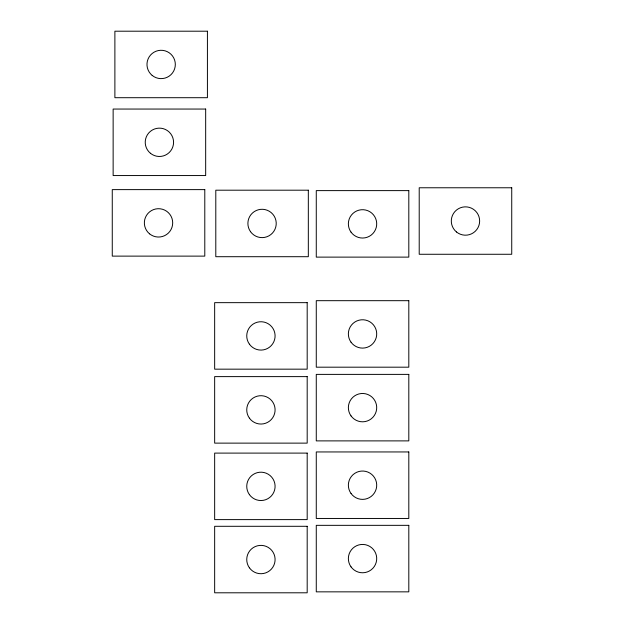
<?xml version="1.0" encoding="UTF-8"?>
<svg xmlns="http://www.w3.org/2000/svg" width="624" height="624" viewBox="0 0 624 624"><rect width="100%" height="100%" fill="white"/><g stroke="black" fill="none" stroke-linecap="round" stroke-linejoin="round"><path stroke-width="0.94" d="M207.418 31.2L114.886 31.2L114.886 97.703L207.418 97.703L207.418 31.2M205.67 109.052L113.139 109.052L113.139 175.555L205.67 175.555L205.67 109.052M511.735 187.769L419.211 187.769L419.211 254.272L511.735 254.272L511.735 187.769M204.789 189.618L112.265 189.618L112.265 256.121L204.789 256.121L204.789 189.618M308.326 190.195L215.795 190.195L215.795 256.706L308.326 256.706L308.326 190.195M408.806 190.616L316.274 190.616L316.274 257.119L408.806 257.119L408.806 190.616M408.806 300.682L316.274 300.682L316.274 367.185L408.806 367.185L408.806 300.682M307.187 302.656L214.656 302.656L214.656 369.166L307.187 369.166L307.187 302.656M408.806 374.384L316.274 374.384L316.274 440.887L408.806 440.887L408.806 374.384M307.187 376.615L214.656 376.615L214.656 443.126L307.187 443.126L307.187 376.615M408.806 451.948L316.274 451.948L316.274 518.458L408.806 518.458L408.806 451.948M307.187 453.102L214.656 453.102L214.656 519.613L307.187 519.613L307.187 453.102M408.806 525.338L316.274 525.338L316.274 591.848L408.806 591.848L408.806 525.338M307.187 526.297L214.656 526.297L214.656 592.8L307.187 592.8L307.187 526.297M152.178 75.418A14.165 14.165 0 0 0 175.133 66.745A14.165 14.165 0 0 0 156.14 51.199A14.165 14.165 0 0 0 152.178 75.418M150.431 153.27A14.165 14.165 0 0 0 173.386 144.589A14.165 14.165 0 0 0 154.393 129.051A14.165 14.165 0 0 0 150.431 153.27M149.557 233.836A14.165 14.165 0 0 0 172.513 225.155A14.165 14.165 0 0 0 153.52 209.617A14.165 14.165 0 0 0 149.557 233.836M456.503 231.988A14.165 14.165 0 0 0 479.458 223.306A14.165 14.165 0 0 0 460.465 207.769A14.165 14.165 0 0 0 456.503 231.988M250.559 231.722A14.165 14.165 0 0 0 274.973 229.281A14.165 14.165 0 0 0 260.653 209.352A14.165 14.165 0 0 0 250.559 231.722M351.031 232.136A14.165 14.165 0 0 0 375.453 229.694A14.165 14.165 0 0 0 361.132 209.765A14.165 14.165 0 0 0 351.031 232.136M351.031 342.202A14.165 14.165 0 0 0 375.453 339.76A14.165 14.165 0 0 0 361.132 319.831A14.165 14.165 0 0 0 351.031 342.202M351.031 415.904A14.165 14.165 0 0 0 375.453 413.462A14.165 14.165 0 0 0 361.132 393.541A14.165 14.165 0 0 0 351.031 415.904M351.031 493.475A14.165 14.165 0 0 0 375.453 491.033A14.165 14.165 0 0 0 361.132 471.104A14.165 14.165 0 0 0 351.031 493.475M351.031 566.865A14.165 14.165 0 0 0 375.453 564.424A14.165 14.165 0 0 0 361.132 544.495A14.165 14.165 0 0 0 351.031 566.865M249.413 567.817A14.165 14.165 0 0 0 273.835 565.375A14.165 14.165 0 0 0 259.506 545.446A14.165 14.165 0 0 0 249.413 567.817M249.413 494.629A14.165 14.165 0 0 0 273.835 492.188A14.165 14.165 0 0 0 259.506 472.259A14.165 14.165 0 0 0 249.413 494.629M249.413 418.142A14.165 14.165 0 0 0 273.835 415.701A14.165 14.165 0 0 0 259.506 395.772A14.165 14.165 0 0 0 249.413 418.142M249.413 344.183A14.165 14.165 0 0 0 273.835 341.741A14.165 14.165 0 0 0 259.506 321.812A14.165 14.165 0 0 0 249.413 344.183"/></g></svg>
